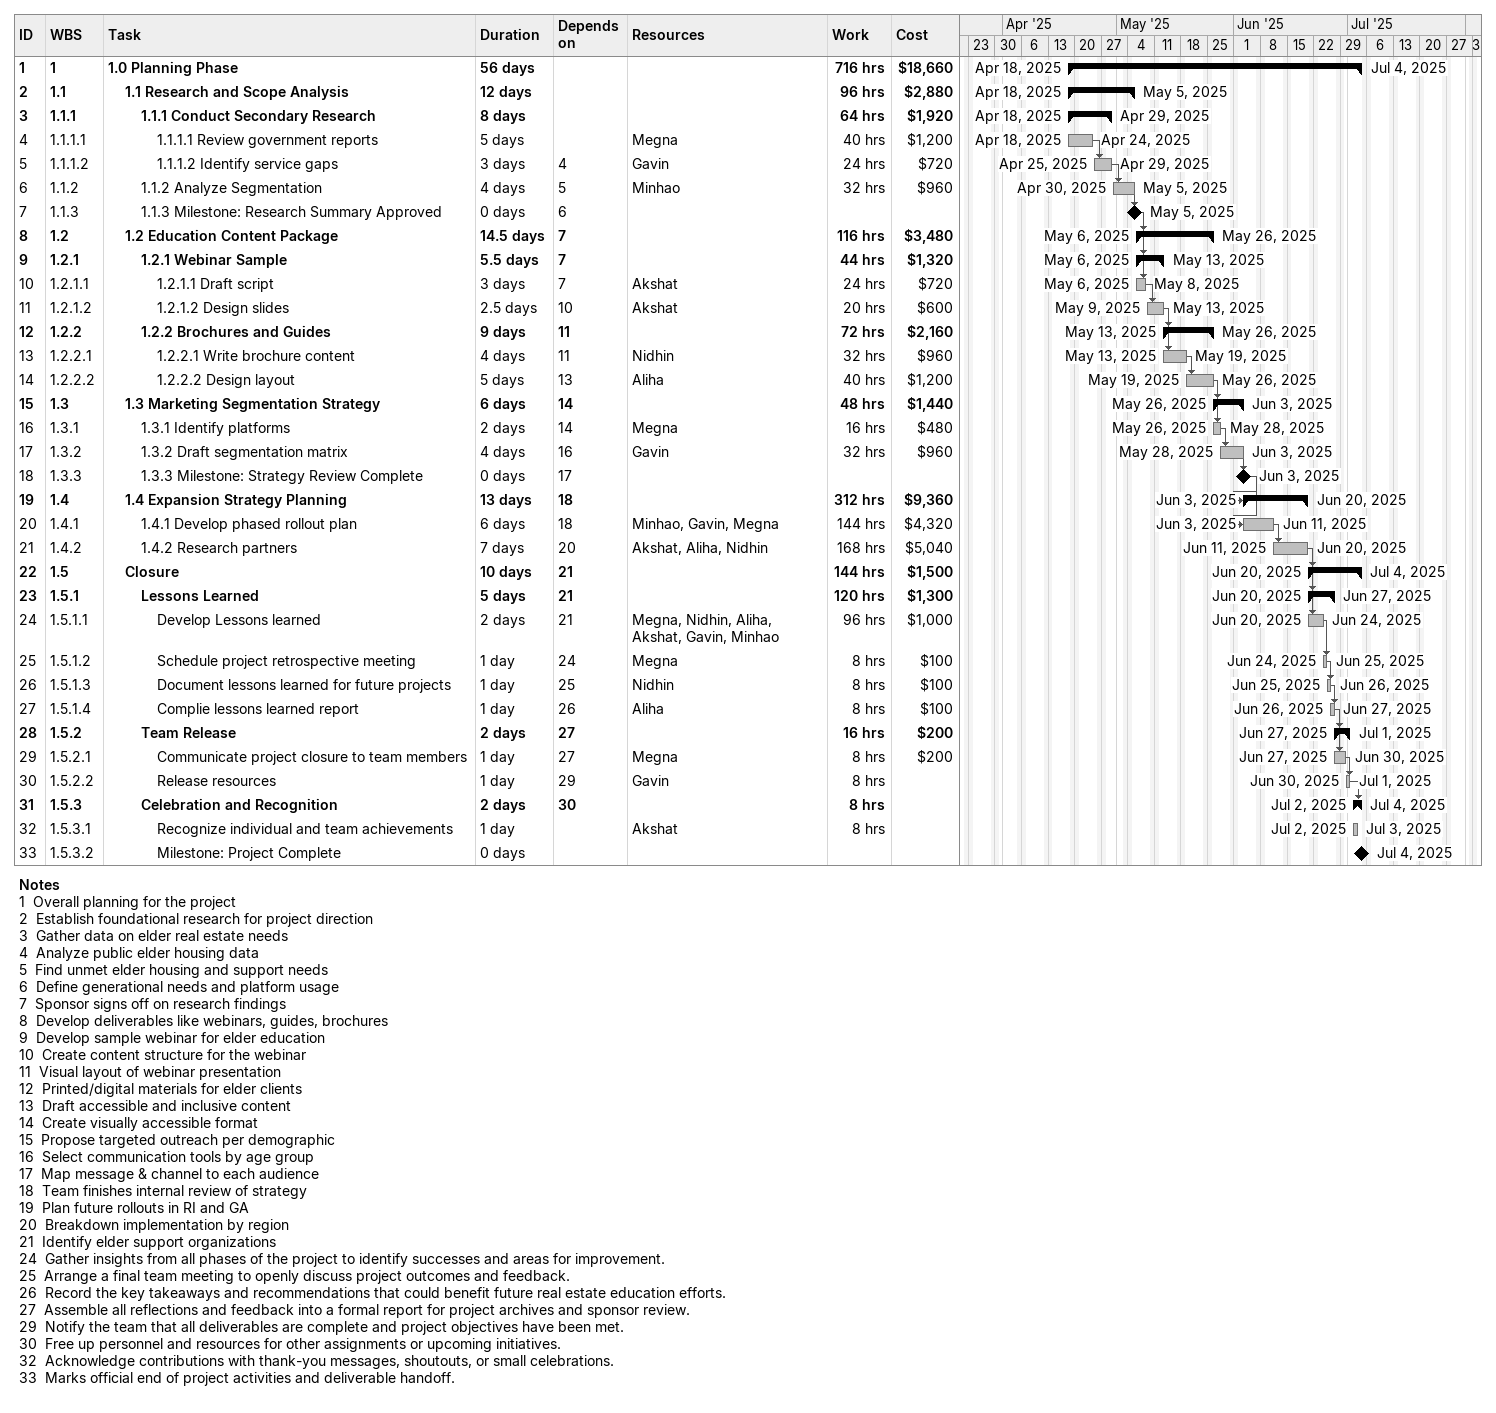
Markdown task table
| ID | WBS | Task | Duration | Start | Finish | Predecessors | Resources | Work (h) | Cost ($) |
|---|---|---|---|---|---|---|---|---|---|
| 1 | 1 | **1.0 Planning Phase** | 56d | 2025-04-18 | 2025-07-04 |  |  | 716 | 18660 |
| 2 | 1.1 | **1.1 Research and Scope Analysis** | 12d | 2025-04-18 | 2025-05-05 |  |  | 96 | 2880 |
| 3 | 1.1.1 | **1.1.1 Conduct Secondary Research** | 8d | 2025-04-18 | 2025-04-29 |  |  | 64 | 1920 |
| 4 | 1.1.1.1 | 1.1.1.1 Review government reports | 5d | 2025-04-18 | 2025-04-24 |  | Megna | 40 | 1200 |
| 5 | 1.1.1.2 | 1.1.1.2 Identify service gaps | 3d | 2025-04-25 | 2025-04-29 | 4 | Gavin | 24 | 720 |
| 6 | 1.1.2 | 1.1.2 Analyze Segmentation | 4d | 2025-04-30 | 2025-05-05 | 5 | Minhao | 32 | 960 |
| 7 | 1.1.3 | 1.1.3 Milestone: Research Summary Approved | 0d | 2025-05-05 | 2025-05-05 | 6 |  |  |  |
| 8 | 1.2 | **1.2 Education Content Package** | 14.5d | 2025-05-06 | 2025-05-26 | 7 |  | 116 | 3480 |
| 9 | 1.2.1 | **1.2.1 Webinar Sample** | 5.5d | 2025-05-06 | 2025-05-13 | 7 |  | 44 | 1320 |
| 10 | 1.2.1.1 | 1.2.1.1 Draft script | 3d | 2025-05-06 | 2025-05-08 | 7 | Akshat | 24 | 720 |
| 11 | 1.2.1.2 | 1.2.1.2 Design slides | 2.5d | 2025-05-09 | 2025-05-13 | 10 | Akshat | 20 | 600 |
| 12 | 1.2.2 | **1.2.2 Brochures and Guides** | 9d | 2025-05-13 | 2025-05-26 | 11 |  | 72 | 2160 |
| 13 | 1.2.2.1 | 1.2.2.1 Write brochure content | 4d | 2025-05-13 | 2025-05-19 | 11 | Nidhin | 32 | 960 |
| 14 | 1.2.2.2 | 1.2.2.2 Design layout | 5d | 2025-05-19 | 2025-05-26 | 13 | Aliha | 40 | 1200 |
| 15 | 1.3 | **1.3 Marketing Segmentation Strategy** | 6d | 2025-05-26 | 2025-06-03 | 14 |  | 48 | 1440 |
| 16 | 1.3.1 | 1.3.1 Identify platforms | 2d | 2025-05-26 | 2025-05-28 | 14 | Megna | 16 | 480 |
| 17 | 1.3.2 | 1.3.2 Draft segmentation matrix | 4d | 2025-05-28 | 2025-06-03 | 16 | Gavin | 32 | 960 |
| 18 | 1.3.3 | 1.3.3 Milestone: Strategy Review Complete | 0d | 2025-06-03 | 2025-06-03 | 17 |  |  |  |
| 19 | 1.4 | **1.4 Expansion Strategy Planning** | 13d | 2025-06-03 | 2025-06-20 | 18 |  | 312 | 9360 |
| 20 | 1.4.1 | 1.4.1 Develop phased rollout plan | 6d | 2025-06-03 | 2025-06-11 | 18 | Minhao, Gavin, Megna | 144 | 4320 |
| 21 | 1.4.2 | 1.4.2 Research partners | 7d | 2025-06-11 | 2025-06-20 | 20 | Akshat, Aliha, Nidhin | 168 | 5040 |
| 22 | 1.5 | **Closure** | 10d | 2025-06-20 | 2025-07-04 | 21 |  | 144 | 1500 |
| 23 | 1.5.1 | **Lessons Learned** | 5d | 2025-06-20 | 2025-06-27 | 21 |  | 120 | 1300 |
| 24 | 1.5.1.1 | Develop Lessons learned | 2d | 2025-06-20 | 2025-06-24 | 21 | Megna, Nidhin, Aliha, Akshat, Gavin, Minhao | 96 | 1000 |
| 25 | 1.5.1.2 | Schedule project retrospective meeting | 1d | 2025-06-24 | 2025-06-25 | 24 | Megna | 8 | 100 |
| 26 | 1.5.1.3 | Document lessons learned for future projects | 1d | 2025-06-25 | 2025-06-26 | 25 | Nidhin | 8 | 100 |
| 27 | 1.5.1.4 | Complie lessons learned report | 1d | 2025-06-26 | 2025-06-27 | 26 | Aliha | 8 | 100 |
| 28 | 1.5.2 | **Team Release** | 2d | 2025-06-27 | 2025-07-01 | 27 |  | 16 | 200 |
| 29 | 1.5.2.1 | Communicate project closure to team members | 1d | 2025-06-27 | 2025-06-30 | 27 | Megna | 8 | 200 |
| 30 | 1.5.2.2 | Release resources | 1d | 2025-06-30 | 2025-07-01 | 29 | Gavin | 8 |  |
| 31 | 1.5.3 | **Celebration and Recognition** | 2d | 2025-07-02 | 2025-07-04 | 30 |  | 8 |  |
| 32 | 1.5.3.1 | Recognize individual and team achievements | 1d | 2025-07-02 | 2025-07-03 |  | Akshat | 8 |  |
| 33 | 1.5.3.2 | Milestone: Project Complete | 0d | 2025-07-04 | 2025-07-04 |  |  |  |  |

Notes
- 1: Overall planning for the project
- 2: Establish foundational research for project direction
- 3: Gather data on elder real estate needs
- 4: Analyze public elder housing data
- 5: Find unmet elder housing and support needs
- 6: Define generational needs and platform usage
- 7: Sponsor signs off on research findings
- 8: Develop deliverables like webinars, guides, brochures
- 9: Develop sample webinar for elder education
- 10: Create content structure for the webinar
- 11: Visual layout of webinar presentation
- 12: Printed/digital materials for elder clients
- 13: Draft accessible and inclusive content
- 14: Create visually accessible format
- 15: Propose targeted outreach per demographic
- 16: Select communication tools by age group
- 17: Map message & channel to each audience
- 18: Team finishes internal review of strategy
- 19: Plan future rollouts in RI and GA
- 20: Breakdown implementation by region
- 21: Identify elder support organizations
- 24: Gather insights from all phases of the project to identify successes and areas for improvement.
- 25: Arrange a final team meeting to openly discuss project outcomes and feedback.
- 26: Record the key takeaways and recommendations that could benefit future real estate education efforts.
- 27: Assemble all reflections and feedback into a formal report for project archives and sponsor review.
- 29: Notify the team that all deliverables are complete and project objectives have been met.
- 30: Free up personnel and resources for other assignments or upcoming initiatives.
- 32: Acknowledge contributions with thank-you messages, shoutouts, or small celebrations.
- 33: Marks official end of project activities and deliverable handoff.
